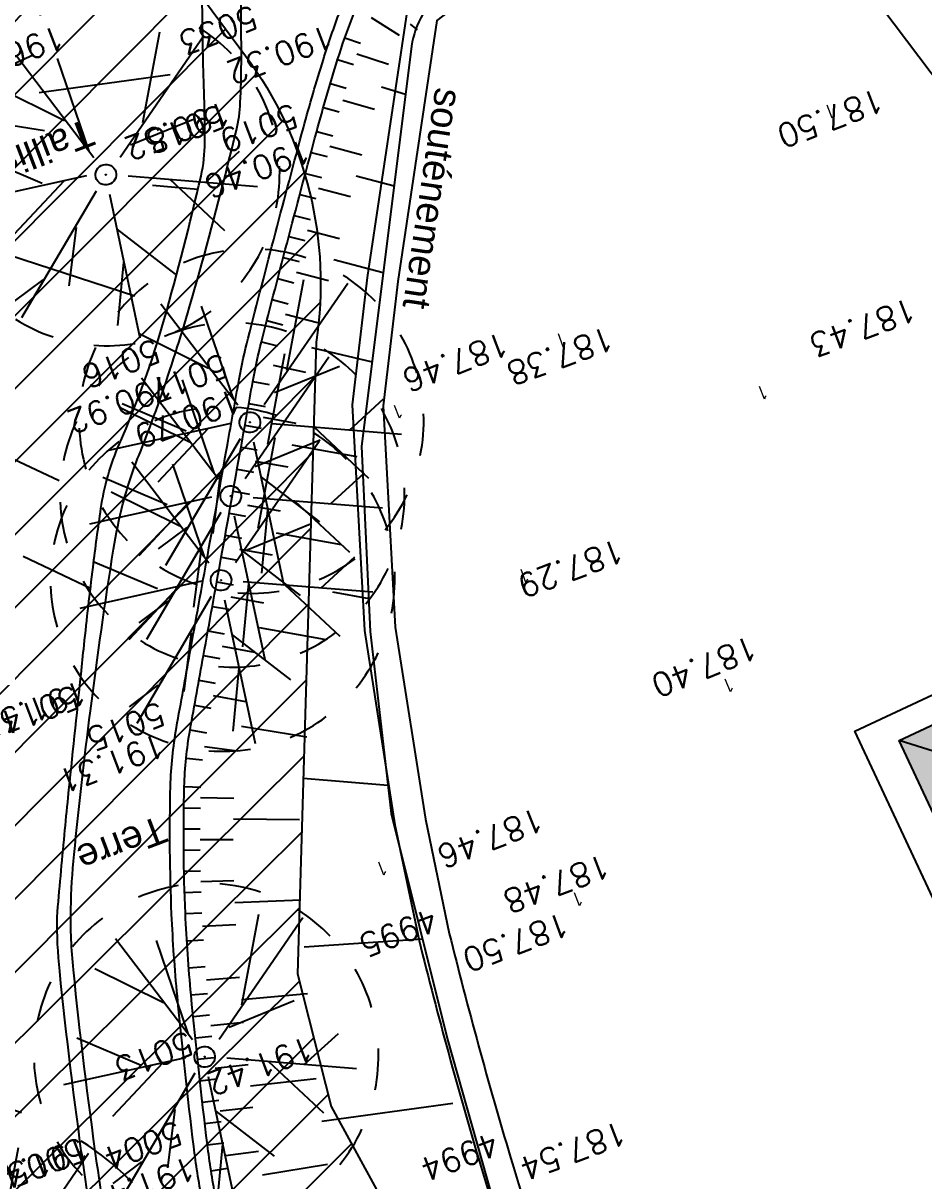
# Model space of a CAD drawing. Header units: centimetres. Extents: x 212517 to 243222, y -357108 to -330212.
# Drawn here: x 228628 to 229935, y -343360 to -341679 of the extents above; entities that cross this region are included whole.
import ezdxf
from ezdxf.enums import TextEntityAlignment as Align
from ezdxf.lldxf.tags import DXFTag

# ---------------------------------------------------------------- set-up
doc = ezdxf.new("R2010")
doc.units = ezdxf.units.CM
doc.layers.get('0').update_dxf_attribs({"color": 252})
for name, color, linetype in [('Fond topo - BAT_TXT', 252, 'Continuous'), ('Fond topo - CLO_MUR', 252, 'Continuous'), ('Fond topo - ESPACE_BOISE', 252, 'Continuous'), ('Fond topo - TAL', 252, 'Continuous'), ('Fond topo - TAL_HAC', 252, 'Continuous'), ('Fond topo - VEG', 252, 'Continuous'), ('Fond topo - VEG_TXT', 252, 'Continuous'), ('Fond topo - VOI_TXT', 252, 'Continuous'), ('Fond topo - Z', 252, 'Continuous'), ('Fond topo - Z_500', 252, 'Continuous'), ('prlm-VRD', 2, 'Continuous'), ('SA - bât D', 252, 'Continuous'), ('SA - bât E', 252, 'Continuous'), ('SA - EBC', 252, 'Continuous')]:
    doc.layers.add(name, color=color, linetype=linetype)
for name, color, linetype, plot in [('Fond topo - N', 252, 'Continuous', False), ('Fond topo - NCACHE', 252, 'Continuous', False), ('Fond topo - ZCACHE', 252, 'Continuous', False)]:
    doc.layers.add(name, color=color, linetype=linetype, plot=plot)
doc.layers.add('Fond topo - P', color=252, linetype='Continuous', lineweight=50)
doc.layers.add('Fond topo - VOI', color=252, linetype='Continuous', lineweight=25)
doc.styles.add('2000_ARIAL', font='arial.ttf', dxfattribs={"height": 0.400000006})
doc.styles.add('SIMPLEX', font='simplex_.ttf', dxfattribs={"height": 1.25})
tags = doc.linetypes.add('CACHE2', pattern=[4.762499928474426, 3.174999952316284, -1.587499976158142]).pattern_tags.tags
tags[6:7] = [DXFTag(74, 4), DXFTag(75, 0), DXFTag(340, '0'), DXFTag(46, 0.0), DXFTag(50, 0.0), DXFTag(44, 0.0), DXFTag(45, 0.0)]
tags[4:5] = [DXFTag(74, 4), DXFTag(75, 0), DXFTag(340, '0'), DXFTag(46, 0.0), DXFTag(50, 0.0), DXFTag(44, 0.0), DXFTag(45, 0.0)]
tags = doc.linetypes.add('L1', pattern=[1.0000000298023224, 0.6000000238418579, -0.4000000059604645]).pattern_tags.tags
tags[6:7] = [DXFTag(74, 4), DXFTag(75, 0), DXFTag(340, '0'), DXFTag(46, 0.0), DXFTag(50, 0.0), DXFTag(44, 0.0), DXFTag(45, 0.0)]
tags[4:5] = [DXFTag(74, 4), DXFTag(75, 0), DXFTag(340, '0'), DXFTag(46, 0.0), DXFTag(50, 0.0), DXFTag(44, 0.0), DXFTag(45, 0.0)]
tags = doc.linetypes.add('L16', pattern=[0.37500001490116125, 0.300000011920929, -0.07500000298023224]).pattern_tags.tags
tags[6:7] = [DXFTag(74, 4), DXFTag(75, 0), DXFTag(340, '0'), DXFTag(46, 0.0), DXFTag(50, 0.0), DXFTag(44, 0.0), DXFTag(45, 0.0)]
tags[4:5] = [DXFTag(74, 4), DXFTag(75, 0), DXFTag(340, '0'), DXFTag(46, 0.0), DXFTag(50, 0.0), DXFTag(44, 0.0), DXFTag(45, 0.0)]
tags = doc.linetypes.add('L8', pattern=[0.22500000894069674, 0.1500000059604645, -0.07500000298023224]).pattern_tags.tags
tags[6:7] = [DXFTag(74, 4), DXFTag(75, 0), DXFTag(340, '0'), DXFTag(46, 0.0), DXFTag(50, 0.0), DXFTag(44, 0.0), DXFTag(45, 0.0)]
tags[4:5] = [DXFTag(74, 4), DXFTag(75, 0), DXFTag(340, '0'), DXFTag(46, 0.0), DXFTag(50, 0.0), DXFTag(44, 0.0), DXFTag(45, 0.0)]

# ---------------------------------------------------------------- blocks, each defined once
blk = doc.blocks.new('PTOPO')
at = {"layer": 'Fond topo - NCACHE', "style": 'SIMPLEX'}
blk.add_attdef('MAT', text='', height=0.34, dxfattribs=at).set_placement((0.09999999986030161, -0.09999999962747097), align=Align.TOP_LEFT)
at = {"layer": 'Fond topo - ZCACHE', "style": 'SIMPLEX'}
blk.add_attdef('ALT', (0.09999999986030161, 0.09999999962747097), '', height=0.34, dxfattribs=at)
blk = doc.blocks.new('VEG14')
at = {"ltscale": 2, "flags": 128}
for points in [[(0.5, 0, -1), (-0.5, 0, -1)], [(0.016, 0, -1), (-0.016, 0, -1)]]:
    blk.add_lwpolyline(points, format="xyb", close=True, dxfattribs=at)
blk = doc.blocks.new('VEG12')
at = {"ltscale": 2}
for p, q in [((0.01815258799999997, 0.057406781), (0.100441039, 0.47293725)), ((0.05749608, 0.253444298), (0.145517598, 0.414706841)), ((0.037902722, 0.15845596), (-0.06593155700000003, 0.344147082)), ((-0.158788295, 0.086017079), (-0.245985314, 0.284587218)), ((0.04981112299999996, 0.033821695), (0.391570728, 0.285894318)), ((0.143890955, 0.107467204), (0.230033352, 0.253971609)), ((0.2917471699999999, 0.208620217), (0.392372872, 0.233301274)), ((-0.05229389700000003, 0.02983962500000001), (-0.383643778, 0.204631851)), ((-0.25001839, 0.135126714), (-0.3755999820000001, 0.091127132)), ((0.122915307, -0.02992704099999999), (0.317230371, 0.05540147100000001)), ((0.057557527, -0.01766878999999999), (0.411943876, -0.08413611500000001)), ((-0.05265807700000003, -0.029192154), (-0.412380265, -0.256628677)), ((-0.09359106700000003, -0.049762263), (-0.2956446150000001, -0.04653133200000001)), ((0.01825986499999999, -0.057372749), (0.107637982, -0.4128258760000001)), ((0.184132294, -0.04763066399999999), (0.323120213, -0.192805613)), ((0.02259491799999996, -0.07955337300000001), (0.001649748999999978, -0.36183712)), ((-0.151821475, -0.09483882200000002), (-0.2999525240000001, -0.315936062)), ((0.05371548199999998, -0.188497704), (0.197263789, -0.356749422))]:
    blk.add_line(p, q, dxfattribs=at)
for start, end in [(90, 103.8461539085843), (62.30769199853572, 76.15384597947835), (117.6923078993823, 131.5384619204946), (34.61538499867542, 48.46153799321151), (145.3846149358338, 159.2307690506909), (6.923076979206323, 20.76923090842763), (173.0769230068974, 186.9230769931026), (339.2307689837768, 353.0769230207937), (200.7692310571047, 214.6153850641662), (311.5384620067885, 325.3846150013246), (228.4615380795054, 242.3076921006177), (283.8461540205217, 297.6923080014643), (256.1538460914157, 270)]:
    blk.add_arc((0, 0), 0.496982058, start, end, dxfattribs=at)
blk = doc.blocks.new('VEG14A')
at = {"ltscale": 2, "flags": 128}
for points in [[(0.5, 0, -1), (-0.5, 0, -1)], [(0.016, 0, -1), (-0.016, 0, -1)]]:
    blk.add_lwpolyline(points, format="xyb", close=True, dxfattribs=at)
blk = doc.blocks.new('VEG12A')
at = {"ltscale": 2}
for p, q in [((0.01815258799999997, 0.057406781), (0.100441039, 0.47293725)), ((0.05749608, 0.253444298), (0.145517598, 0.414706841)), ((0.037902722, 0.15845596), (-0.06593155700000003, 0.344147082)), ((-0.158788295, 0.086017079), (-0.245985314, 0.284587218)), ((0.04981112299999996, 0.033821695), (0.391570728, 0.285894318)), ((0.143890955, 0.107467204), (0.230033352, 0.253971609)), ((-0.05229389700000003, 0.02983962500000001), (-0.383643778, 0.204631851)), ((0.2917471699999999, 0.208620217), (0.392372872, 0.233301274)), ((-0.25001839, 0.135126714), (-0.3755999820000001, 0.091127132)), ((0.122915307, -0.02992704099999999), (0.317230371, 0.05540147100000001)), ((-0.05265807700000003, -0.029192154), (-0.412380265, -0.256628677)), ((0.057557527, -0.01766878999999999), (0.411943876, -0.08413611500000001)), ((-0.09359106700000003, -0.049762263), (-0.2956446150000001, -0.04653133200000001)), ((0.01825986499999999, -0.057372749), (0.107637982, -0.4128258760000001)), ((0.184132294, -0.04763066399999999), (0.323120213, -0.192805613)), ((-0.151821475, -0.09483882200000002), (-0.2999525240000001, -0.315936062)), ((0.02259491799999996, -0.07955337300000001), (0.001649748999999978, -0.36183712)), ((0.05371548199999998, -0.188497704), (0.197263789, -0.356749422))]:
    blk.add_line(p, q, dxfattribs=at)
for start, end in [(90, 103.8461539085843), (62.30769199853572, 76.15384597947835), (117.6923078993823, 131.5384619204946), (34.61538499867542, 48.46153799321151), (145.3846149358338, 159.2307690506909), (6.923076979206323, 20.76923090842763), (173.0769230068974, 186.9230769931026), (339.2307689837768, 353.0769230207937), (200.7692310571047, 214.6153850641662), (311.5384620067885, 325.3846150013246), (228.4615380795054, 242.3076921006177), (283.8461540205217, 297.6923080014643), (256.1538460914157, 270)]:
    blk.add_arc((0, 0), 0.496982058, start, end, dxfattribs=at)
blk = doc.blocks.new('A$C1F970F0F')
at = {"layer": 'SA - bât E'}
h = blk.add_hatch(dxfattribs=at)
h.set_pattern_fill('ARDOISES4', color=256, scale=40.00000059999999, angle=-165.523604463151, style=0, pattern_type=2)
h.set_pattern_definition([(284.4763955368489, (-277130161.1279894, -473864756.7787022), (48.7292742622008, -28.73078359319868), [20.00000029999999, -20.00000029999999]), (284.4763955368489, (-277130162.6771905, -473864757.178672), (48.7292742622008, -28.73078359319868), [20.00000029999999, -20.00000029999999]), (194.476395536849, (-277130156.1283667, -473864776.1437167), (-28.73078359319867, -48.7292742622008), [19.20000028799999, -20.800000312]), (194.476395536849, (-277130176.2679818, -473864781.3433242), (-28.73078359319867, -48.7292742622008), [19.20000028799999, -20.800000312]), (284.4763955368489, (-277130174.7187806, -473864780.9433544), (48.7292742622008, -28.73078359319868), [20.00000029999999, -20.00000029999999]), (284.4763955368489, (-277130176.2679818, -473864781.3433242), (48.7292742622008, -28.73078359319868), [20.00000029999999, -20.00000029999999]), (194.476395536849, (-277130162.6771905, -473864757.178672), (-28.73078359319867, -48.7292742622008), [38.40000057599999, -1.600000024])])
h.paths.add_polyline_path([(4037.027645911516, 6737.038213737584), (3952.32630045459, 6570.849171446293), (3761.821211887602, 6368.233041649026), (3487.313150140795, 6451.841734124634), (3421.145871276309, 6579.391917033618), (3917.615797875636, 6706.478006896367)])
h.paths.add_polyline_path([(3857.734776685599, 7330.709306960133), (3883.411952209948, 7337.280680041151), (3871.112975300595, 7318.43376797852), (3792.020507325773, 7197.232727914158), (2626.452881919286, 6898.937473326853), (2479.020630617319, 6977.865011793075)])
h = blk.add_hatch(dxfattribs=at)
h.set_pattern_fill('ARDOISES4', color=256, scale=40.00000059999999, angle=-75.52360446315105, style=0, pattern_type=2)
h.set_pattern_definition([(14.47639553684895, (-277130161.1279894, -473864756.7787022), (28.73078359319869, 48.72927426220079), [20.0000003, -20.0000003]), (14.47639553684895, (-277130160.7280196, -473864758.3279034), (28.73078359319869, 48.72927426220079), [20.0000003, -20.0000003]), (284.4763955368489, (-277130141.7629749, -473864751.7790796), (48.72927426220079, -28.73078359319869), [19.20000028799999, -20.80000031199999]), (284.4763955368489, (-277130136.5633674, -473864771.9186946), (48.72927426220079, -28.73078359319869), [19.20000028799999, -20.80000031199999]), (14.47639553684895, (-277130136.9633372, -473864770.3694935), (28.73078359319869, 48.72927426220079), [20.0000003, -20.0000003]), (14.47639553684895, (-277130136.5633674, -473864771.9186946), (28.73078359319869, 48.72927426220079), [20.0000003, -20.0000003]), (284.4763955368489, (-277130160.7280196, -473864758.3279034), (48.72927426220079, -28.73078359319869), [38.40000057599999, -1.600000023999999])])
h.paths.add_polyline_path([(2479.020630617319, 6977.865011793075), (2626.452881901957, 6898.937473235348), (3105.600049591822, 5023.379425859004), (3015.608395762265, 4881.186243193044)])
h.paths.add_polyline_path([(3846.089590560668, 6038.960307619137), (3646.17616957058, 5834.459712162015), (3645.493868882945, 5833.761755405602), (3487.313150140795, 6451.841734124634), (3761.821211887602, 6368.233041649026)])
h.paths.add_polyline_path([(3420.979609354826, 6579.377515196006), (3421.145871276309, 6579.391917033618), (3487.313150140795, 6451.841734124634), (3645.493868882945, 5833.761755405602), (3646.182732206646, 5833.938051163026), (3647.955312444629, 5693.034905043155), (3647.823469613824, 5693.001163425181)])
at = {"layer": 'SA - EBC'}
h = blk.add_hatch(dxfattribs=at)
h.set_pattern_fill('_USER', color=256, scale=74.99999999999999, angle=-325.7236014113932, style=0, pattern_type=0)
h.set_pattern_definition([(34.27639858860678, (-277130161.1279894, -473864756.7787022), (-42.238928459823, 61.97477650275113), [])])
edge = h.paths.add_edge_path()
edge.add_line((5801.470568619522, -3162.013069131843), (4083.559282644929, -3271.123614088357))
edge.add_line((4083.559282644929, -3271.123614088356), (4014.481307725509, -3717.332461968055))
edge.add_line((4014.48130772551, -3717.332461968055), (3135.517961824245, -3810.19300101904))
edge.add_line((3135.517961824245, -3810.19300101904), (2274.245008604417, -3693.648081323564))
edge.add_line((2274.245008604417, -3693.648081323564), (1554.636776175834, -3420.099318784944))
edge.add_arc((2508.775769578408, -2315.674454232369), 1459.498372788833, 157.1868533427094, 229.1754823893534, ccw=False)
edge.add_arc((1966.013830892235, -2087.371785851423), 870.6752834691503, 94.3015183869224, 157.1868533106914, ccw=False)
edge.add_line((1900.708697991695, -1219.149067345796), (2859.239020416566, -1223.495634912559))
edge.add_arc((3100.860739749298, 1265.329539486049), 2500.526305395239, 264.4549516394795, 302.9422754293212)
edge.add_arc((4209.331858878893, -445.3369775435177), 462.1229708170858, 302.9422754305585, 376.8336969250394)
edge.add_arc((2214.122706379954, -1049.006753214115), 2546.655714682971, 16.8336969158998, 38.14703645440247)
edge.add_arc((3041.32627014761, -399.2990096244524), 1494.806919462396, 38.14703657403813, 72.97328584086019)
edge.add_line((3479.031970107599, 1029.988031775616), (2182.437305702805, 1414.38613606858))
edge.add_line((2182.437305702805, 1414.38613606858), (1056.590900019184, 1822.819186472099))
edge.add_arc((1766.412018482452, 3779.442320525911), 2081.398594438606, 212.7495497786225, 250.0603089288685, ccw=False)
edge.add_line((15.86575126143373, 2653.472571668582), (-104.0907319930869, 3091.26353710603))
edge.add_line((-104.0907319930869, 3091.26353710603), (-169.6986146466322, 3639.54836895815))
edge.add_line((-169.6986146466322, 3639.548368958149), (-35.58090533515337, 6158.014854826562))
edge.add_arc((-194.3533792400212, 7143.826589584332), 998.5156357593988, 279.1493507374978, 373.962283499627)
edge.add_arc((2392.201579171132, 7786.918955579627), 1666.786287877102, 172.6269749467245, 193.9622835974407, ccw=False)
edge.add_arc((-45.50651600643437, 8102.354993671941), 791.2455775503726, -7.373025019439765, 16.43829965925021)
edge.add_line((713.3969204091394, 8326.263765657093), (486.7428317772967, 9142.81155059313))
edge.add_line((486.7428317772967, 9142.811550593131), (1338.845530021721, 9564.23852196786))
edge.add_line((1338.845530021721, 9564.23852196786), (1632.623584095551, 8945.24637913095))
edge.add_line((1632.623584095551, 8945.246379130947), (1394.029444699765, 8829.874494032001))
edge.add_line((1394.029444699765, 8829.874494032001), (1731.997733793977, 8131.230781666551))
edge.add_arc((1233.216649704336, 7889.945865525577), 554.0766919865823, -19.640967550384175, 25.815335324856676, ccw=False)
edge.add_line((1755.055695752756, 7703.706797235046), (1558.214479468655, 6807.520788570679))
edge.add_line((1558.214479468655, 6807.52078857068), (1570.021725572625, 6609.158708993335))
edge.add_line((1570.021725572625, 6609.158708993335), (1852.913141606868, 5734.125706863067))
edge.add_line((1852.913141606869, 5734.125706863067), (2726.748207475315, 4020.986816292172))
edge.add_line((2726.748207475315, 4020.986816292172), (3802.352916265851, 4004.947770972833))
edge.add_arc((8355.58168857983, 5950.706307988518), 4951.552134169374, 203.138762427905, 230.8301436200186)
edge.add_arc((13583.66465597079, 12367.85935474512), 13228.79229856088, 230.8301435441083, 233.1638398044412)
edge.add_line((5652.622255943647, 1780.153648245416), (4998.697813068342, 1820.441475819727))
edge.add_line((4998.697813068342, 1820.441475819727), (4863.841220233488, 767.0816613875431))
edge.add_line((4863.841220233488, 767.0816613875434), (5595.355488733695, 631.185878681516))
edge.add_line((5595.355488733695, 631.1858786815158), (5852.747939948536, -2020.707044821664))
edge.add_line((5852.747939948536, -2020.707044821665), (5881.394298709887, -2966.563612924887))
edge.add_line((5881.394298709887, -2966.563612924887), (5801.470568619523, -3162.013069131842))
at = {"layer": 'Fond topo - CLO_MUR', "ltscale": 2, "flags": 128}
blk.add_lwpolyline([(1734.285776140107, 8178.786629708202), (1810.237409507849, 8562.28921182415), (1836.720559526928, 8888.528319885716)], dxfattribs=at)
at = {"layer": 'Fond topo - CLO_MUR', "linetype": 'L8', "ltscale": 2, "flags": 128}
blk.add_lwpolyline([(2191.934064293674, 8269.771851547277), (1977.916311384124, 8161.978892735126), (1845.41756219018, 7782.122825717413), (1789.552255157672, 7604.509393142282), (1746.066272314362, 7279.132342906523), (1737.025090258785, 6993.694250186503), (1740.406572355167, 6822.369584359536, 0.005946266773727567), (1751.895529339341, 6652.359808984574, 0.005917983437169093), (1767.341089638633, 6483.477553257349, 0.005608398446268779), (1785.663990821076, 6323.809405346451, 0.004108633285197178), (1801.35783419003, 6207.119998738423), (1771.130567760934, 6201.180994534478)], format="xyb", dxfattribs=at)
at = {"layer": 'Fond topo - CLO_MUR', "ltscale": 2, "flags": 128}
blk.add_lwpolyline([(2212.176383433381, 8229.581697069543), (2014.411942350648, 8129.974940335069), (1888.135748821184, 7767.958102421471), (1833.642117280458, 7594.705658868626), (1790.971568998109, 7275.429969500153), (1782.039153956162, 6993.425750378487), (1785.381866182864, 6824.065380467209, 0.005917983595914461), (1796.753869967138, 6655.927621435335, 0.005917983619424422), (1812.102414489041, 6488.106137727374, 0.005608398216179256), (1830.310226958838, 6329.440887593362, 0.005608398077871152), (1852.072550357465, 6171.223983704024), (1779.806223685153, 6157.025213568105)], format="xyb", dxfattribs=at)
at = {"layer": 'Fond topo - ESPACE_BOISE', "linetype": 'L1', "ltscale": 2, "flags": 128}
blk.add_lwpolyline([(5801.470568619522, -3162.013069131843), (4083.559282644929, -3271.123614088356), (4014.48130772551, -3717.332461968055), (3135.517961824245, -3810.19300101904), (2274.245008604417, -3693.648081323564), (1554.636776175834, -3420.099318784944, -0.3248648439675891), (1163.447808694293, -1749.787382690587, -0.2814891279475962), (1900.708697991695, -1219.149067345796), (2859.239020416566, -1223.495634912559, 0.1695292870025676), (4460.631470672048, -833.159289007697, 0.3340686001642133), (4651.652558133293, -311.5085830883972, 0.09326601102169153), (4216.884593398947, 524.0158635944096, 0.153138720952933), (3479.031970107599, 1029.988031775616), (2182.437305702805, 1414.38613606858), (1056.590900019184, 1822.819186472099, -0.1642525569996709), (15.86575126143373, 2653.472571668582), (-104.0907319930869, 3091.26353710603), (-169.6986146466322, 3639.548368958149), (-35.58090533515337, 6158.014854826562, 0.4390366150430304), (774.660880078399, 7384.751557306568, -0.09336270405047195), (739.1967976091219, 8000.81547627212, 0.104271961321091), (713.3969204091394, 8326.263765657093), (486.7428317772967, 9142.811550593131), (1338.845530021721, 9564.23852196786), (1632.623584095551, 8945.246379130947), (1394.029444699765, 8829.874494032001), (1731.997733793977, 8131.23078166655, -0.2009829630843761), (1755.055695752756, 7703.706797235046), (1558.214479468655, 6807.52078857068), (1570.021725572625, 6609.158708993335), (1852.913141606869, 5734.125706863067), (2726.748207475315, 4020.986816292172), (3802.352916265851, 4004.947770972833, 0.121417881002313), (5228.074839294609, 2111.882341611708, 0.01018302282179253), (5652.622255943647, 1780.153648245416), (4998.697813068342, 1820.441475819727), (4863.841220233488, 767.0816613875434), (5595.355488733695, 631.1858786815158), (5852.747939948536, -2020.707044821665), (5881.394298709887, -2966.563612924887)], format="xyb", close=True, dxfattribs=at)
at = {"layer": 'Fond topo - TAL', "linetype": 'L8', "ltscale": 2, "flags": 128}
for points in [[(1230.412077270945, 6953.292803315764, -0.001241417649734396), (1263.337097057114, 7068.901326529162, -0.002762291635573238), (1278.549771741596, 7120.737794982389, -6.594940049300515e-05), (1330.243813457186, 7293.265033948132, -0.0002788458656506098), (1342.498026736909, 7334.060744314472, -0.004391092289443369), (1376.305530413027, 7442.909543470935, -0.005833119706346854), (1403.425842717872, 7524.313124602433, -0.06678132326515784), (1447.480020480343, 7611.769719673842, 0.03404019629489836), (1544.600385869521, 7776.794819738389, 0.01283086386071782), (1635.933304401947, 7971.697391612877, 0.05594197464522858), (1650.603195407743, 8018.988392133176, 0.008305635612754856), (1661.894848522005, 8083.829636260039, -0.004514996191680712), (1681.760786276228, 8203.257651625916, -0.005166636959913012), (1725.956727823527, 8440.477364419115, 0.01013325343024469), (1747.290057322436, 8561.655523818716, 0.02754109541843155), (1753.842010704622, 8627.667821367357, 0.01143171500259811), (1757.195629035043, 8787.349495546016, 0.02024391314553213), (1754.026041368861, 8862.154646773886, -0.01833869375018922), (1750.21293307526, 8944.71136327356, -0.07262248148825946), (1765.552684158852, 9057.218797323476, 0.0695479003902024), (1782.281773223485, 9174.548732875768, 0.0300247451236787), (1780.100140812046, 9212.596466806644, 0.01659256475025528), (1769.767692764451, 9280.73599386162, 0.07271369952767202), (1754.896194001155, 9324.317529005306, 0.04662197749276983), (1716.429196840002, 9384.703877230804)], [(2162.495227170819, 8236.890105905672), (2034.806461972263, 8172.855197101183, 0.196789865117785), (1971.301073280455, 8100.059282708225), (1791.78419836832, 7542.45558294728), (1754.156941983409, 7276.190632830941), (1734.926566483377, 7010.783504306641), (1754.108882018308, 6673.163965586867), (1786.542894046756, 6308.320042378949, 0.222887112660328), (1750.590580271026, 6118.701147328355), (1822.604386564407, 5827.785677463773)], [(3095.782607199828, 2385.585303046955, 0.2025701717713174), (3062.928562418754, 2428.211306367457, -0.007879161599459306), (2857.803467410294, 2566.268508164295, -0.01612499363821745), (2760.575440600426, 2638.720483728613, -0.005612050926987784), (2357.461271401177, 2967.296817088869, -0.02310981944406066), (2262.98048469697, 3053.793995152751, -0.02656853736084773), (2121.606081146174, 3211.721960668646, -0.03868213141289542), (2038.45437682572, 3333.343527862226, -0.007175392863421301), (1963.013500548578, 3468.842593592141, -0.004924543901637316), (1858.109154729277, 3668.478834636397, -0.003633774980151405), (1725.411288200116, 3931.858539373142, -0.005756497948632509), (1644.66149301996, 4099.913051201009, -0.02086462232268653), (1548.002817935727, 4331.961080216465, -0.01528835115206335), (1439.664852180741, 4656.282704507437, -0.00998661920293276), (1370.416238611539, 4904.713335883505, -0.02421681069612429), (1348.592634374304, 5010.498408480193, -0.004068535753421325), (1329.870118341899, 5137.04332846393, -0.00117186381131355), (1269.618313142295, 5576.012034803227, -0.001529534022618814), (1207.758708859682, 6045.509424564135, -0.006277708336209411), (1194.419927550409, 6160.595131915282, -0.0295487888980973), (1190.357233869101, 6253.392064706427, -0.007897956095757505), (1200.907519814881, 6592.264625065231, -0.009534636861174617), (1219.619672052993, 6875.423149991743, -0.02633710465156826), (1230.412077270945, 6953.292803315764)]]:
    blk.add_lwpolyline(points, format="xyb", dxfattribs=at)
at = {"layer": 'Fond topo - TAL', "ltscale": 2, "flags": 128}
blk.add_lwpolyline([(1494.761211218567, 5703.315777784251, -0.03212048715418347), (1404.420412488047, 6005.980874556033, -0.05355809352942412), (1382.245135499642, 6191.710595892417, -0.003703359698377489), (1380.833139234136, 6511.725868917744, -0.0153549240189292), (1383.395472236829, 6587.7264631965, -0.006955611810404637), (1400.52645348648, 6806.00877553708, -0.01276761911010687), (1414.458585512514, 6923.765721787934, -0.01744730396157686), (1447.110277537652, 7105.062996216577, -0.0377943087468492), (1470.667744477859, 7184.400958008821, -0.0007773971570136096), (1509.941023225687, 7286.949709142269, 0.0005887236118167689), (1561.901178107596, 7422.472693276523, 0.0003295215979051638), (1619.739541895709, 7574.160075993384, -0.0005537186938548537), (1654.179384333237, 7664.3607934605, -0.01783923160556964), (1677.379350438625, 7719.003266214479, -0.003430637775437446), (1813.019545840353, 8004.119783836903, -0.009864527411769164), (1862.246624026192, 8100.876969787786, -0.01595399307050366), (1895.343526209447, 8158.378533709143, -0.0996403479457785), (1913.116070900559, 8177.34917445568, -0.03150487135014496), (2001.184920478029, 8232.120769191197, -0.0741870876524607), (2053.041330943487, 8250.773412397415, -0.09038138715968355), (2186.556279230934, 8253.031673630989)], format="xyb", dxfattribs=at)
at = {"layer": 'Fond topo - TAL_HAC', "ltscale": 2}
for p, q in [((1337.210052284629, 8166.809270982711), (1430.33166455227, 8190.140909094726)), ((1921.400058527938, 8151.777986555556), (1956.429295200309, 8118.961030933882)), ((1427.580844507931, 8134.49397948639), (1619.345469830685, 8124.989849235428)), ((1878.336385403391, 8129.891765716388), (1899.136897573724, 8117.91935187593)), ((1975.41721327158, 8131.896592277836), (1983.781405513112, 8121.704036226572)), ((1334.471799459242, 8111.272212402068), (1424.830024577974, 8078.847049856393)), ((1891.277683048009, 8103.746767503873), (1933.255381156911, 8080.468604533911)), ((1862.246624026192, 8100.876969787786), (1883.418468527155, 8089.574182656957)), ((1845.413866450721, 8068.841326921367), (1866.732532905254, 8057.817967075139)), ((1829.003894146177, 8036.587071541969), (1850.465694957336, 8025.84504606393)), ((1858.59911396318, 8041.831506800465), (1901.380506251682, 8020.065650938469)), ((1917.317943575359, 8050.267127618427), (1949.726038129229, 8033.044304786264)), ((1813.019545840353, 8004.119783836903), (1834.620768441989, 7993.660951173852)), ((1564.220240480325, 7971.939022362519), (1627.654813343223, 7954.03126181555)), ((1799.279616328213, 7975.692213980767), (1820.895170694155, 7965.263033174328)), ((1827.757969522319, 7979.461992182754), (1870.974756606883, 7958.573973574546)), ((1785.578709408101, 7947.245815869842), (1807.20855482917, 7936.846306951853)), ((1771.916851049461, 7918.780643923113), (1793.560946797773, 7908.410826075863)), ((1800.384750793368, 7922.628566470271), (1843.658702201041, 7901.859235206854)), ((1857.316729346771, 7930.21660440153), (1908.660007231042, 7905.487657076008)), ((1340.669607311585, 7911.066736503424), (1509.095011113323, 7818.888195777124)), ((1758.294066778786, 7890.296751221633), (1779.952372110504, 7879.956644293949)), ((1744.7103823749, 7861.794191177823), (1766.382856522621, 7851.483814643842)), ((1773.167614333891, 7865.720229560401), (1816.498404171551, 7845.069741483059)), ((1731.165823366359, 7833.273018009799), (1752.852425562682, 7822.992391343661)), ((1802.996235459599, 7816.637830877085), (1869.836260093702, 7784.89584597552)), ((1717.660415280344, 7804.733285177636), (1739.36110463725, 7794.482427591955)), ((1746.106765042774, 7808.737409478638), (1789.494066770524, 7788.205920266778)), ((1704.194183518561, 7776.175046354748), (1725.908919159812, 7765.953977249485)), ((1719.202406808855, 7751.680535673992), (1762.64589380501, 7731.268200074632)), ((1690.767153466073, 7747.59835550206), (1712.495894549403, 7737.40709408117)), ((1677.379350438625, 7719.003266214479), (1699.122055938757, 7708.841831716571)), ((1196.221744366662, 7688.5620519309), (1351.37919131797, 7575.468433030113)), ((1687.856611535379, 7682.308527982053), (1732.039212013045, 7663.549588515981)), ((1747.342552860501, 7697.40889435189), (1829.802909545595, 7660.546843185666)), ((1654.179384333237, 7664.3607934605), (1676.591167092483, 7655.77522453938)), ((1642.677239770436, 7634.302365896358), (1665.095355075719, 7625.733345757757)), ((1631.197290244713, 7604.235454647919), (1653.621725838378, 7595.682987888076)), ((1659.358540408522, 7610.7081668795), (1704.201094492158, 7593.586678904006)), ((1619.739541895709, 7574.160075993384), (1642.170285468116, 7565.624166934022)), ((1636.393321397967, 7550.44942369078), (1681.25255776671, 7533.371692331044)), ((1692.726826117995, 7563.479185619691), (1782.428627187157, 7529.279962283328)), ((1608.187864869082, 7543.816502778765), (1630.61635729316, 7535.274680264526)), ((1596.628189242243, 7513.475975621825), (1619.054429113495, 7504.928241245718)), ((1585.060515700751, 7483.138497141573), (1607.484501445563, 7474.58485072767)), ((1613.269465290968, 7489.756545984527), (1658.119691422097, 7472.655165286551)), ((1279.731263225376, 7477.171909649596), (1367.155303812659, 7413.448889103474)), ((1573.484845082692, 7452.804068885472), (1595.906575187046, 7444.244511573583)), ((1646.537253894444, 7442.303004523837), (1736.228686435033, 7408.076597765838)), ((1561.901178107596, 7422.472693276523), (1584.320650936169, 7413.907225565919)), ((1590.113613090031, 7429.075868469581), (1634.954816481174, 7411.950843739462)), ((1548.941061324379, 7388.580481988456), (1571.355487532157, 7380.001816788544)), ((1564.862926573702, 7363.052931706828), (1609.686726709633, 7345.882406595534)), ((1535.960993522756, 7354.69590609407), (1558.370365518193, 7346.104046738278)), ((1711.263791217969, 7342.82434273714), (1760.889658837325, 7323.833928712675)), ((1522.96097934229, 7320.818978079783), (1545.365289131785, 7312.213927029806)), ((1538.852776577142, 7295.272699441914), (1583.656328935343, 7278.049410199407)), ((1596.671527905673, 7311.965908523898), (1686.298896064676, 7277.572088170303)), ((1509.941023225687, 7286.949709142269), (1532.340263896333, 7278.331471688341)), ((1496.814501062099, 7252.780367580202), (1519.222663569103, 7244.185354211216)), ((1483.723403451824, 7218.597438344037), (1506.140462921512, 7210.025656235011)), ((1512.681563162123, 7227.105505096685), (1557.506791124835, 7209.938707442385)), ((1470.667744477859, 7184.400958008821), (1493.093676698551, 7175.852416579098)), ((1544.858842338031, 7175.823412901447), (1635.167109171434, 7143.259369067867)), ((1457.389749380868, 7145.177146280619), (1480.396956862594, 7138.345718643036)), ((1486.745316780573, 7157.099067611067), (1532.210893504785, 7141.708117990154)), ((1447.110277537652, 7105.062996216577), (1470.567492942677, 7099.98765935977)), ((1467.436545765555, 7085.098655252868), (1514.409211080586, 7075.220967547996)), ((1618.96931082696, 7085.259337396486), (1737.929370397621, 7052.226562214169)), ((1440.790943004626, 7075.011834977798), (1464.305598702816, 7070.209651124304)), ((1434.821533769413, 7044.889211765116), (1458.39044892081, 7040.360830312683)), ((1508.60277861308, 7045.920751793745), (1602.771512425639, 7027.259305925447)), ((1429.202857121877, 7014.699200843173), (1452.822843742698, 7010.445234343028)), ((1455.606646334527, 7025.403032279936), (1502.796346031191, 7016.620536061155)), ((1423.935673176457, 6984.445886263711), (1447.603536442041, 6980.46691026841)), ((1445.168384568098, 6965.448411169535), (1492.54958726152, 6957.765857553558)), ((1419.020694404971, 6954.133359773946), (1442.733232746142, 6950.429912345176)), ((1487.849124578869, 6926.135328711204), (1582.802958256595, 6912.001346172211)), ((1414.458585512514, 6923.765721787934), (1438.212591617286, 6920.338303780756)), ((1435.584027597738, 6900.955038184972), (1483.148661764507, 6894.504799799006)), ((1409.14655833852, 6884.594359404533), (1432.955463595519, 6881.571772680693)), ((1404.502065734594, 6845.338252571183), (1428.358971276363, 6842.721372724252)), ((1574.751888330968, 6844.394630560344), (1745.556603420854, 6823.688877311252)), ((1426.39170880654, 6823.259866920021), (1474.148337101287, 6818.432397748033)), ((1400.52645348648, 6806.00877553708), (1424.424446451099, 6803.798361094128)), ((1397.707444764173, 6774.856000513408), (1421.614034414783, 6772.74058756079)), ((1471.12019493712, 6785.751418278536), (1566.700818519724, 6776.787914926816)), ((1395.012276956304, 6743.692267285649), (1418.927085487439, 6741.67188907745)), ((1420.270560025631, 6757.206238399795), (1468.092052681447, 6753.070438826369)), ((1392.440992525264, 6712.518068101317), (1416.363642403917, 6710.592756702575)), ((1415.143693823969, 6695.048218970857), (1462.996551376979, 6691.292686159872)), ((1389.99363217751, 6681.333895445679), (1413.923745375733, 6679.503681308985)), ((1460.694418692957, 6660.384533579434), (1556.429230999218, 6653.25391516619)), ((1387.670234577256, 6650.140241906393), (1411.607432938187, 6648.405153802575)), ((1410.511087507701, 6632.851409734798), (1458.392286048453, 6629.47638070715)), ((1385.470836340931, 6618.937600269351), (1409.414741871327, 6617.297665706011)), ((1552.991467993978, 6590.58773689602), (1744.751515916915, 6580.991695397853)), ((1383.395472236829, 6587.7264631965), (1407.345706763921, 6586.181708483003)), ((1406.431446156137, 6567.559427421799), (1454.373702853996, 6565.205703031906)), ((1381.530814086486, 6549.745838337903), (1405.517185571231, 6548.937146356263)), ((1453.585295022006, 6530.384138419637), (1549.55370493189, 6527.921558826191))]:
    blk.add_line(p, q, dxfattribs=at)
at = {"layer": 'Fond topo - VOI', "linetype": 'L8', "ltscale": 2, "flags": 128}
blk.add_lwpolyline([(1476.003313003508, 5696.377387744076, -0.03212048755374566), (1384.928316166846, 6001.502239434953, -0.0535580947615097), (1362.246532409173, 6191.474222837789, -0.003703360268064483), (1360.833229167152, 6511.785759098867, -0.01535492583615143), (1363.436943578514, 6589.013759227582, -0.006955611441106892), (1380.611459268535, 6807.850787730347, -0.01276761864651206), (1394.663580378756, 6926.621903611561, -0.01744730426455975), (1427.562597805748, 7109.292443166436, -0.03779430800538806), (1451.979467596429, 7191.524742871189, -0.0007774217133545678), (1491.274993761619, 7294.131570020783, 0.0005887053431066563), (1543.218284056172, 7429.610583056387, 0.0003295252851631971), (1601.047256054734, 7581.273337877387, -0.0005537124599608148), (1635.502898649697, 7671.515434063949, -0.01783923247005893), (1659.260429127854, 7727.471128497131, -0.003430637881782205), (1795.01852709947, 8012.835477926184, -0.009864527545838967), (1841.837443264046, 8104.859354862947, -0.01381815451781383), (1878.336853125254, 8168.903412385946, -0.1017973728767594), (1899.819581804995, 8192.031531272796, -0.02933528145445809), (1991.712617227278, 8249.735407108969, -0.09688251731308649), (2075.692555110742, 8276.5345912155, -0.07451461079489968), (2189.808979968786, 8272.765399529697)], format="xyb", dxfattribs=at)
at = {"layer": 'Fond topo - VOI', "linetype": 'L16', "ltscale": 2, "flags": 128}
blk.add_lwpolyline([(56.86273404000667, 5466.869533712125, 0.01722442130375293), (100.7490957892572, 5241.697965665058, 0.04305158241120926), (129.0531697791089, 5154.237426918125, 0.001177569187763674), (261.1383144067263, 4843.032870582231, 0.002427729493112618), (326.2931529755457, 4692.548588717941, 0.001967020956825959), (521.7143402869494, 4251.859969264527, 0.009053493585175633), (566.2761374997808, 4157.064661844938, 0.02150890483590385), (610.9202550321957, 4075.450427662592, 0.003755857879048691), (889.7388132796558, 3621.776473779397, 0.006031040761159129), (1058.432869866898, 3358.963102764782, 0.008024603406108846), (1190.723453779874, 3165.076943838002, 0.04845863152505209), (1333.12735334017, 2999.950607903149, 0.03430654925623074), (1569.661950786684, 2803.244906391133, 0.02760387630777388), (1826.234968976132, 2638.810179415927, 0.04574181495738096), (1994.127830099467, 2563.162316615725, 0.003041655411540011), (2118.636492087664, 2521.094780365128, 0.0008412879643141841), (2569.95813666258, 2372.502347187572, 0.002454288050361413), (2676.546111865867, 2338.186503763289, 0.001190149676915431), (2896.85720450872, 2269.025802803667, 0.2729859319538775), (3085.813253685456, 2299.397294490318, 0.5229621065076793), (3073.34446760256, 2445.294900231599, -0.00786055030879591), (2869.230622651343, 2582.682530549924, -0.01612499385767952), (2773.036716856073, 2654.363904177509, -0.005612051181520921), (2370.270541471567, 2982.65658904875, -0.02310981858493283), (2277.152658593871, 3067.906028562828, -0.02656853706870258), (2137.194908309708, 3224.251464528256, -0.03868213082134395), (2055.787146643901, 3343.322260046691, -0.007175393436975411), (1980.62549295001, 3478.319814973278, -0.004924544095459816), (1875.904400606205, 3677.607318775999, -0.003633774744343019), (1743.337332500545, 3940.727413854674, -0.005756498423518589), (1662.78697956522, 4108.366851243539, -0.02086462172059421), (1566.769855111369, 4338.874712779702, -0.01528835093536459), (1458.819309716361, 4662.036551636573, -0.009986619233383176), (1389.785193736479, 4909.697668854853, -0.02421681082814337), (1368.352793964908, 5013.586465003814, -0.004068535890819898), (1349.677914238661, 5139.809412170728, -0.001171863945288602), (1289.438857186837, 5578.685241930464, -0.00152953393264567), (1227.595236878256, 6048.061317698067, -0.006277708744472327), (1214.314274635904, 6162.648167620609, -0.02954878833963652), (1210.354884519365, 6253.085519557625, -0.007897955815137008), (1220.885509931378, 6591.326589082498, -0.009534637172886556), (1239.547369758186, 6873.72407204614, -0.03049426633253396), (1252.434107135826, 6961.345490526273, -0.01959706265007154), (1271.710791750347, 7038.058871881049, -0.007385007286054106), (1333.748061266518, 7238.506499872628, -0.00703834365838784), (1410.346328429002, 7462.873897527673, -0.02475780953821647), (1436.145647660488, 7525.181389840833, -0.03116737178628414), (1471.634894757119, 7589.471303993479, 0.01624541013141497), (1543.319578909271, 7710.6426178109, 0.01140558707328078), (1607.813491966961, 7834.851061375523, 0.007490832612850338), (1698.790012244002, 8027.532514171119, 0.04894958720658051), (1711.858641002832, 8065.895651161012, 0.0172000170103988), (1734.285776140107, 8178.786629708202)], format="xyb", dxfattribs=at)
at = {"layer": 'SA - bât D', "ltscale": 50.79999923706055, "elevation": 9.999999999999998e-08, "flags": 128}
blk.add_lwpolyline([(3045.294193504522, 10077.68071303247), (3038.200383818385, 10092.02218901684), (1908.0647702955, 9533.017572400022), (2811.527082286819, 7706.491322732685), (3540.022037504388, 8066.831150435027), (3512.223098976957, 8123.032116380854), (3797.203551283838, 8263.908861794727), (3881.408515676791, 8093.750698723399), (4452.73844050879, 8376.35102135082), (3721.150759059757, 9854.756153788097), (3676.326118562361, 9832.601444260341), (3454.88795447891, 10280.2805138979)], close=True, dxfattribs=at)
at = {"layer": 'SA - bât E', "ltscale": 2.539999961853027}
blk.add_line((3345.988932395476, 6513.735396718293), (2479.020630617319, 6977.865011793075), dxfattribs=at)
at = {"layer": 'SA - bât E', "linetype": 'CACHE2', "ltscale": 0.4000000059604645, "elevation": 9.999999999999998e-08, "flags": 128}
blk.add_lwpolyline([(2974.659767008017, 4829.006726932591), (2418.213405283731, 7003.281557872304), (3925.437278428904, 7389.014413898778), (4481.883640130314, 5214.739582963398)], close=True, dxfattribs=at)
at = {"layer": 'SA - bât E', "ltscale": 2.539999961853027, "elevation": 9.999999999999998e-08, "flags": 128}
blk.add_lwpolyline([(4263.871506193392, 5850.661861962427), (4419.999717337565, 5240.601911349615), (3015.608395762265, 4881.186243193044), (2479.020630617319, 6977.865011793075), (3883.411952209948, 7337.280680041151), (4037.027645911516, 6737.038213737584)], dxfattribs=at)
at = {"layer": 'Fond topo - P', "ltscale": 2}
ref = blk.add_blockref('PTOPO', (1224.274107817037, 8141.927501167968), dxfattribs=dict(at, xscale=99.99999999999999, yscale=99.99999999999999, zscale=99.99999999999999, rotation=190.0656205306616))
ref.add_attrib('MAT', '5069', dxfattribs={"layer": 'Fond topo - N', "color": 0, "ltscale": 2, "height": 33.99999999999999, "rotation": 190.0656204987762, "style": 'SIMPLEX'}).set_placement((1212.680265985137, 8150.025823918328), align=Align.TOP_LEFT)
ref.add_attrib('ALT', '196.73/mur', (1474.000815958967, 8226.301125890719), dxfattribs={"layer": 'Fond topo - Z_500', "color": 0, "ltscale": 2, "height": 33.99999999999999, "rotation": 190.0656204987762, "style": 'SIMPLEX'})
ref = blk.add_blockref('PTOPO', (1772.059798492523, 8160.425721404182), dxfattribs=dict(at, xscale=99.99999999999994, yscale=99.99999999999994, zscale=99.99999999999994, rotation=190.0656205306617))
ref.add_attrib('MAT', '5033', dxfattribs={"layer": 'Fond topo - N', "color": 0, "ltscale": 2, "height": 33.99999999999999, "rotation": 190.0656204987762, "style": 'SIMPLEX'}).set_placement((1760.4659566835, 8168.524044150208), align=Align.TOP_LEFT)
ref.add_attrib('ALT', '190.32', (1857.440758652613, 8154.171500148069), dxfattribs={"layer": 'Fond topo - Z_500', "color": 0, "ltscale": 2, "height": 33.99999999999999, "rotation": 190.0656204987762, "style": 'SIMPLEX'})
ref = blk.add_blockref('PTOPO', (1698.790012244002, 8027.532514171119), dxfattribs=dict(at, xscale=99.99999999999994, yscale=99.99999999999994, zscale=99.99999999999994, rotation=190.0656205306617))
ref.add_attrib('MAT', '5018', dxfattribs={"layer": 'Fond topo - N', "color": 0, "ltscale": 2, "height": 33.99999999999999, "rotation": 190.0656204987762, "style": 'SIMPLEX'}).set_placement((1687.196170412103, 8035.630836921478), align=Align.TOP_LEFT)
ref.add_attrib('ALT', '190.52', (1691.249686000953, 8073.281393874316), dxfattribs={"layer": 'Fond topo - Z_500', "color": 0, "ltscale": 2, "height": 33.99999999999999, "rotation": 190.0656204987762, "style": 'SIMPLEX'})
ref = blk.add_blockref('PTOPO', (1803.20284251417, 8009.171219439046), dxfattribs=dict(at, xscale=99.99999999999994, yscale=99.99999999999994, zscale=99.99999999999994, rotation=190.0656205306617))
ref.add_attrib('MAT', '5019', dxfattribs={"layer": 'Fond topo - N', "color": 0, "ltscale": 2, "height": 33.99999999999999, "rotation": 190.0656204987762, "style": 'SIMPLEX'}).set_placement((1791.609000647611, 8017.269542006393), align=Align.TOP_LEFT)
ref.add_attrib('ALT', '190.46', (1795.104519791019, 7997.57737762569), dxfattribs={"layer": 'Fond topo - Z_500', "color": 0, "ltscale": 2, "height": 33.99999999999999, "rotation": 190.0656204987762, "style": 'SIMPLEX'})
ref = blk.add_blockref('PTOPO', (2628.315628939018, 7918.873412232361), dxfattribs=dict(at, xscale=99.99999999999997, yscale=99.99999999999997, zscale=99.99999999999997, rotation=270.6712916234696))
ref.add_attrib('MAT', '1', (2557.260486357734, 7905.32597416503), dxfattribs={"layer": 'Fond topo - N', "color": 0, "ltscale": 2, "height": 20, "rotation": 190.1638938949406, "style": 'SIMPLEX'})
ref.add_attrib('ALT', '187.50', (2625.451041266608, 7915.133946025016), dxfattribs={"layer": 'Fond topo - Z', "color": 0, "ltscale": 2, "height": 33.99999999999999, "rotation": 190.1638938949406, "style": 'SIMPLEX'})
ref = blk.add_blockref('PTOPO', (1543.319578909271, 7710.6426178109), dxfattribs=dict(at, xscale=99.99999999999994, yscale=99.99999999999994, zscale=99.99999999999994, rotation=190.0656205306617))
ref.add_attrib('MAT', '5016', dxfattribs={"layer": 'Fond topo - N', "color": 0, "ltscale": 2, "height": 33.99999999999999, "rotation": 190.0656204987762, "style": 'SIMPLEX'}).set_placement((1531.725737060042, 7718.740940469752), align=Align.TOP_LEFT)
ref.add_attrib('ALT', '190.92', (1535.221256145915, 7699.04877591037), dxfattribs={"layer": 'Fond topo - Z_500', "color": 0, "ltscale": 2, "height": 33.99999999999999, "rotation": 190.0656204987762, "style": 'SIMPLEX'})
ref = blk.add_blockref('PTOPO', (1635.502898649697, 7671.515434063949), dxfattribs=dict(at, xscale=99.99999999999994, yscale=99.99999999999994, zscale=99.99999999999994, rotation=190.0656205306617))
ref.add_attrib('MAT', '5017', dxfattribs={"layer": 'Fond topo - N', "color": 0, "ltscale": 2, "height": 33.99999999999999, "rotation": 190.0656204987762, "style": 'SIMPLEX'}).set_placement((1623.909056783139, 7679.613756631296), align=Align.TOP_LEFT)
ref.add_attrib('ALT', '190.79', (1627.404575903671, 7659.921592254926), dxfattribs={"layer": 'Fond topo - Z_500', "color": 0, "ltscale": 2, "height": 33.99999999999999, "rotation": 190.0656204987762, "style": 'SIMPLEX'})
ref = blk.add_blockref('PTOPO', (1930.223239087408, 7607.72207364879), dxfattribs=dict(at, xscale=99.99999999999999, yscale=99.99999999999999, zscale=99.99999999999999, rotation=270.9096239998448))
ref.add_attrib('MAT', '1', (1859.225063856398, 7593.879186447204), dxfattribs={"layer": 'Fond topo - N', "color": 0, "ltscale": 2, "height": 20, "rotation": 190.4022262659107, "style": 'SIMPLEX'})
ref.add_attrib('ALT', '187.46', (2024.857108686392, 7668.630211533946), dxfattribs={"layer": 'Fond topo - Z', "color": 0, "ltscale": 2, "height": 33.99999999999999, "rotation": 190.4022262659107, "style": 'SIMPLEX'})
ref = blk.add_blockref('PTOPO', (2183.690017832636, 7664.216031502036), dxfattribs=dict(at, xscale=100, yscale=100, zscale=100, rotation=269.9479917238325))
ref.add_attrib('MAT', '1', (2112.469519008295, 7651.566646716902), dxfattribs={"layer": 'Fond topo - N', "color": 0, "ltscale": 2, "height": 20, "rotation": 189.4405940021768, "style": 'SIMPLEX'})
ref.add_attrib('ALT', '187.38', (2176.252034871889, 7648.014154104431), dxfattribs={"layer": 'Fond topo - Z', "color": 0, "ltscale": 2, "height": 33.99999999999999, "rotation": 189.4405940021768, "style": 'SIMPLEX'})
ref = blk.add_blockref('PTOPO', (2455.844551412966, 7535.553166322627), dxfattribs=dict(at, xscale=100, yscale=100, zscale=100, rotation=270.4123864657311))
ref.add_attrib('MAT', '1', (2384.728916852466, 7522.326945490119), dxfattribs={"layer": 'Fond topo - N', "color": 0, "ltscale": 2, "height": 20, "rotation": 189.904988743412, "style": 'SIMPLEX'})
ref.add_attrib('ALT', '187.43', (2615.089511782629, 7607.679876076238), dxfattribs={"layer": 'Fond topo - Z', "color": 0, "ltscale": 2, "height": 33.99999999999999, "rotation": 189.904988743412, "style": 'SIMPLEX'})
ref = blk.add_blockref('PTOPO', (2066.359295787738, 7338.546567315079), dxfattribs=dict(at, xscale=99.99999999999999, yscale=99.99999999999999, zscale=99.99999999999999, rotation=270.4123308550752))
ref.add_attrib('MAT', '1', (1995.243648262927, 7325.32041566821), dxfattribs={"layer": 'Fond topo - N', "color": 0, "ltscale": 2, "height": 20, "rotation": 189.9049331091575, "style": 'SIMPLEX'})
ref.add_attrib('ALT', '187.29', (2133.517002331761, 7342.526838628592), dxfattribs={"layer": 'Fond topo - Z', "color": 0, "ltscale": 2, "height": 33.99999999999999, "rotation": 189.9049331091575, "style": 'SIMPLEX'})
ref = blk.add_blockref('PTOPO', (1333.748061266518, 7238.506499872628), dxfattribs=dict(at, xscale=99.99999999999994, yscale=99.99999999999994, zscale=99.99999999999994, rotation=190.0656205306617))
ref.add_attrib('MAT', '5014', dxfattribs={"layer": 'Fond topo - N', "color": 0, "ltscale": 2, "height": 33.99999999999999, "rotation": 190.0656204987762, "style": 'SIMPLEX'}).set_placement((1322.154219434618, 7246.604822622987), align=Align.TOP_LEFT)
ref.add_attrib('ALT', '191.33', (1329.464703004419, 7285.65995388278), dxfattribs={"layer": 'Fond topo - Z_500', "color": 0, "ltscale": 2, "height": 33.99999999999999, "rotation": 190.0656204987762, "style": 'SIMPLEX'})
ref = blk.add_blockref('PTOPO', (1451.979467596429, 7191.524742871189), dxfattribs=dict(at, xscale=99.99999999999994, yscale=99.99999999999994, zscale=99.99999999999994, rotation=190.0656205306617))
ref.add_attrib('MAT', '5015', dxfattribs={"layer": 'Fond topo - N', "color": 0, "ltscale": 2, "height": 33.99999999999999, "rotation": 190.0656204987762, "style": 'SIMPLEX'}).set_placement((1440.38562576453, 7199.623065621548), align=Align.TOP_LEFT)
ref.add_attrib('ALT', '191.31', (1426.123882032006, 7188.887686641079), dxfattribs={"layer": 'Fond topo - Z_500', "color": 0, "ltscale": 2, "height": 33.99999999999999, "rotation": 190.0656204987762, "style": 'SIMPLEX'})
ref = blk.add_blockref('PTOPO', (2327.454193447722, 7129.604273090727), dxfattribs=dict(at, xscale=99.99999999999996, yscale=99.99999999999996, zscale=99.99999999999996, rotation=272.1276947718018))
ref.add_attrib('MAT', '1', (2256.76633020721, 7114.255252780879), dxfattribs={"layer": 'Fond topo - N', "color": 0, "ltscale": 2, "height": 20, "rotation": 191.6202970538144, "style": 'SIMPLEX'})
ref.add_attrib('ALT', '187.40', (2296.697473669926, 7168.751530964263), dxfattribs={"layer": 'Fond topo - Z', "color": 0, "ltscale": 2, "height": 33.99999999999999, "rotation": 191.6202970538144, "style": 'SIMPLEX'})
ref = blk.add_blockref('PTOPO', (1784.246715573281, 6960.790134951288), dxfattribs=dict(at, xscale=99.99999999999997, yscale=99.99999999999997, zscale=99.99999999999997, rotation=271.3009331540238))
ref.add_attrib('MAT', '1', (1713.344737263846, 6946.462682954259), dxfattribs={"layer": 'Fond topo - N', "color": 0, "ltscale": 2, "height": 20, "rotation": 190.7935354172361, "style": 'SIMPLEX'})
ref.add_attrib('ALT', '187.46', (1945.680997637519, 6980.835447045737), dxfattribs={"layer": 'Fond topo - Z', "color": 0, "ltscale": 2, "height": 33.99999999999999, "rotation": 190.7935354172361, "style": 'SIMPLEX'})
ref = blk.add_blockref('PTOPO', (2055.362373915004, 6862.932909806186), dxfattribs=dict(at, xscale=100, yscale=100, zscale=100, rotation=270.4242200324657))
ref.add_attrib('MAT', '1', (1984.249472459421, 6849.692001488002), dxfattribs={"layer": 'Fond topo - N', "color": 0, "ltscale": 2, "height": 20, "rotation": 189.916822299144, "style": 'SIMPLEX'})
ref.add_attrib('ALT', '187.48', (2028.377809251972, 6896.772353414106), dxfattribs={"layer": 'Fond topo - Z', "color": 0, "ltscale": 2, "height": 33.99999999999999, "rotation": 189.916822299144, "style": 'SIMPLEX'})
ref = blk.add_blockref('PTOPO', (1785.381866182864, 6824.065380467209), dxfattribs=dict(at, xscale=99.99999999999994, yscale=99.99999999999994, zscale=99.99999999999994, rotation=190.0656205306617))
ref.add_attrib('MAT', '4995', dxfattribs={"layer": 'Fond topo - N', "color": 0, "ltscale": 2, "height": 33.99999999999999, "rotation": 190.0656204987762, "style": 'SIMPLEX'}).set_placement((1773.78802437384, 6832.163703213236), align=Align.TOP_LEFT)
ref.add_attrib('ALT', '187.50', (1954.319170678075, 6824.363015529067), dxfattribs={"layer": 'Fond topo - Z_500', "color": 0, "ltscale": 2, "height": 33.99999999999999, "rotation": 190.0656204987762, "style": 'SIMPLEX'})
ref = blk.add_blockref('PTOPO', (1403.222359757066, 6714.134105311849), dxfattribs=dict(at, xscale=99.99999999999994, yscale=99.99999999999994, zscale=99.99999999999994, rotation=190.0656205306617))
ref.add_attrib('MAT', '5013', dxfattribs={"layer": 'Fond topo - N', "color": 0, "ltscale": 2, "height": 33.99999999999999, "rotation": 190.0656204987762, "style": 'SIMPLEX'}).set_placement((1391.628517925166, 6722.232428062208), align=Align.TOP_LEFT)
ref.add_attrib('ALT', '191.42', (1556.053064720106, 6716.801128076637), dxfattribs={"layer": 'Fond topo - Z_500', "color": 0, "ltscale": 2, "height": 33.99999999999999, "rotation": 190.0656204987762, "style": 'SIMPLEX'})
ref = blk.add_blockref('PTOPO', (1220.885509931378, 6591.326589082498), dxfattribs=dict(at, xscale=99.99999999999994, yscale=99.99999999999994, zscale=99.99999999999994, rotation=190.0656205306617))
ref.add_attrib('MAT', '5005', dxfattribs={"layer": 'Fond topo - N', "color": 0, "ltscale": 2, "height": 33.99999999999999, "rotation": 190.0656204987762, "style": 'SIMPLEX'}).set_placement((1209.291668070366, 6599.424911554008), align=Align.TOP_LEFT)
ref.add_attrib('ALT', '191.41', (1209.747561898857, 6633.618004041321), dxfattribs={"layer": 'Fond topo - Z_500', "color": 0, "ltscale": 2, "height": 33.99999999999999, "rotation": 190.0656204987762, "style": 'SIMPLEX'})
ref = blk.add_blockref('PTOPO', (1363.436943578514, 6589.013759227582), dxfattribs=dict(at, xscale=99.99999999999994, yscale=99.99999999999994, zscale=99.99999999999994, rotation=190.0656205306617))
ref.add_attrib('MAT', '5004', dxfattribs={"layer": 'Fond topo - N', "color": 0, "ltscale": 2, "height": 33.99999999999999, "rotation": 190.0656204987762, "style": 'SIMPLEX'}).set_placement((1351.843101746614, 6597.112081977942), align=Align.TOP_LEFT)
ref.add_attrib('ALT', '191.40', (1355.338620832487, 6577.419917418559), dxfattribs={"layer": 'Fond topo - Z_500', "color": 0, "ltscale": 2, "height": 33.99999999999999, "rotation": 190.0656204987762, "style": 'SIMPLEX'})
ref = blk.add_blockref('PTOPO', (1812.102414489041, 6488.106137727374), dxfattribs=dict(at, xscale=99.99999999999994, yscale=99.99999999999994, zscale=99.99999999999994, rotation=190.0656205306617))
ref.add_attrib('MAT', '4994', dxfattribs={"layer": 'Fond topo - N', "color": 0, "ltscale": 2, "height": 33.99999999999999, "rotation": 190.0656204987762, "style": 'SIMPLEX'}).set_placement((1800.508572680018, 6496.2044604734), align=Align.TOP_LEFT)
ref.add_attrib('ALT', '187.54', (1979.402996128163, 6511.487905640753), dxfattribs={"layer": 'Fond topo - Z_500', "color": 0, "ltscale": 2, "height": 33.99999999999999, "rotation": 190.0656204987762, "style": 'SIMPLEX'})
at = {"layer": 'Fond topo - VEG', "ltscale": 2, "zscale": 99.99999999999997}
for name, p, xscale, yscale, rotation in [('VEG12A', (1503.103576788088, 8000.58920032087), 503.1999999999997, 503.1999999999997, 192.432705982593), ('VEG14A', (1500.629965727188, 7999.282709653589), 30, 30, 207.8417380991697), ('VEG12A', (1641.608180358705, 7608.398062781656), 503.1999999999997, 503.1999999999997, 192.432705982593), ('VEG12A', (1594.326988018115, 7508.237931063991), 503.1999999999997, 503.1999999999997, 192.432705982593), ('VEG12A', (1557.756089691584, 7390.860724729546), 503.1999999999997, 503.1999999999997, 192.432705982593), ('VEG14A', (1639.134569297806, 7607.091572114376), 30, 30, 207.8417380991697), ('VEG14A', (1591.853376922558, 7506.931440213699), 30, 30, 207.8417380991697), ('VEG14A', (1555.282478613355, 7389.55423397076), 30, 30, 207.8417380991697), ('VEG12', (1405.695970817965, 6715.440595979129), 503.1999999999997, 503.1999999999997, 192.432705982593), ('VEG12', (933.3704791671174, 6336.378991517724), 799.9999999999998, 799.9999999999998, 192.432705982593), ('VEG14', (1403.222359757066, 6714.134105311849), 30, 30, 207.8417380991697)]:
    blk.add_blockref(name, p, dxfattribs=dict(at, xscale=xscale, yscale=yscale, rotation=rotation))
at = {"layer": 'Fond topo - BAT_TXT', "style": '2000_ARIAL'}
blk.add_text('souténement', height=39.99999999999999, rotation=250.7705622378517, dxfattribs=at).set_placement((1994.604096555518, 8035.997674238954))
at = {"layer": 'Fond topo - VEG_TXT', "style": '2000_ARIAL'}
blk.add_text('Taillis', height=39.99999999999999, rotation=190.0656205035111, dxfattribs=at).set_placement((1489.069853631976, 8084.789199907548))
at = {"layer": 'Fond topo - VOI_TXT', "style": '2000_ARIAL'}
blk.add_text('Terre', height=39.99999999999999, rotation=190.0656205035111, dxfattribs=at).set_placement((1404.64170158029, 7071.047863808421))

msp = doc.modelspace()

# ---------------------------------------------------------------- block references
at = {"layer": 'prlm-VRD', "rotation": 10.72360141139323}
msp.add_blockref('A$C1F970F0F', (228762.2467792132, -350037.5300254133), dxfattribs=at)

doc.saveas('drawing.dxf')
